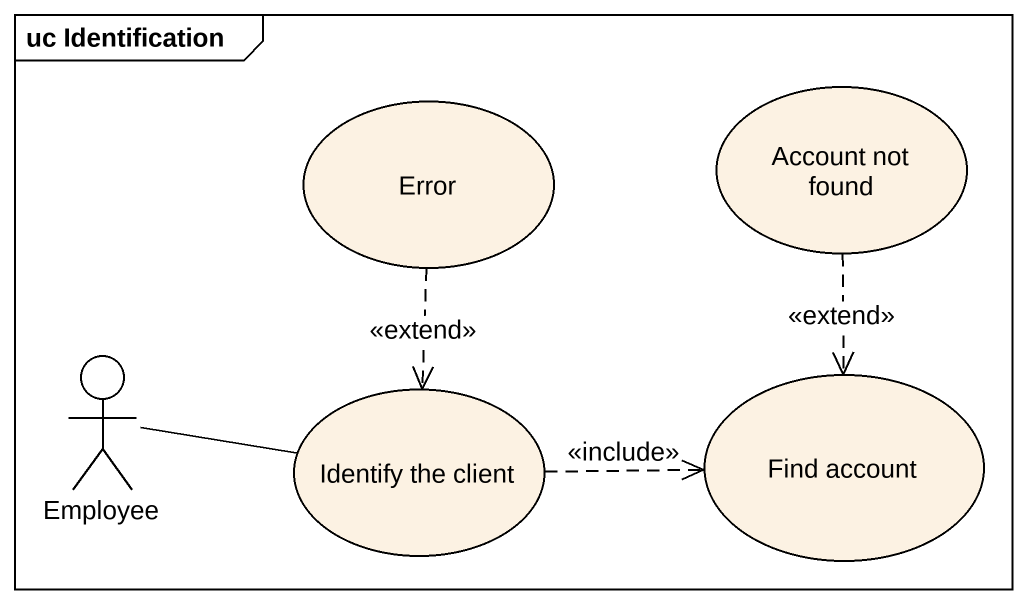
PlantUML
@startuml
mainframe uc Identification
usecase Error
usecase "Account not found" as Account_not_found
actor Employee
usecase "Identify the client" as Identify_the_client
usecase "Find account" as Find_account
Error ..> Identify_the_client : <<extend>>
Account_not_found ..> Find_account : <<extend>>
Employee -right- Identify_the_client
Identify_the_client .right.> Find_account : <<include>>
@enduml
